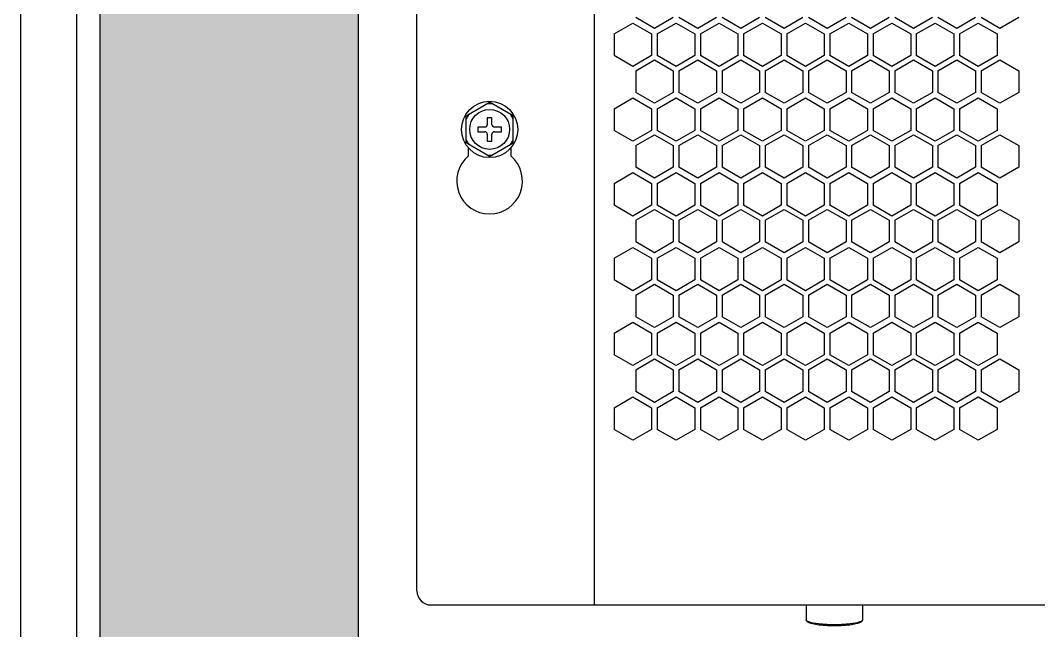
# Model space of a CAD drawing. Header units: millimetres. Extents: x 55614 to 110757, y -66981 to -47484.
# Drawn here: x 63923.1 to 64140.1, y -50636.6 to -50506.6 of the extents above; entities that cross this region are included whole.
import ezdxf

# ---------------------------------------------------------------- set-up
doc = ezdxf.new("R2010")
doc.units = ezdxf.units.MM
doc.layers.get('0').update_dxf_attribs({"lineweight": 15})
for name, color, linetype in [('2401-00336-S-M6-12HWM_0', 7, 'Continuous'), ('4212-68099_1_0', 7, 'Continuous'), ('4212-73754_1_0', 7, 'Continuous'), ('4215-0412-2_0', 7, 'Continuous'), ('layer 3', 7, 'Continuous'), ('SONGBUTUO-M4-8_0', 7, 'Continuous')]:
    doc.layers.add(name, color=color, linetype=linetype)
doc.layers.add('THICK', color=7, linetype='Continuous', lineweight=0)

# ---------------------------------------------------------------- blocks, each defined once
blk = doc.blocks.new('erwqre')
h = blk.add_hatch(color=1)
edge = h.paths.add_edge_path()
edge.add_spline(control_points=[(14369.21, -13680.9), (14382.96, -13662.24), (14396.71, -13643.57), (14396.71, -13643.57), (14396.71, -13643.57), (14396.71, -13643.57), (14396.71, -13503.04), (14396.71, -13362.5)], knot_values=[0.375, 0.375, 0.375, 0.375, 0.5, 0.5, 0.5, 0.5, 0.625, 0.625, 0.625, 0.625], degree=3, periodic=0)
edge.add_spline(control_points=[(14396.71, -13362.5), (14396.71, -13221.97), (14396.71, -13081.43), (14396.71, -13081.43), (14396.71, -13081.43), (14396.71, -13081.43), (14382.96, -13081.43), (14369.21, -13081.43)], knot_values=[0.625, 0.625, 0.625, 0.625, 0.75, 0.75, 0.75, 0.75, 0.875, 0.875, 0.875, 0.875], degree=3, periodic=0)
edge.add_spline(control_points=[(14369.21, -13081.43), (14355.46, -13081.43), (14341.71, -13081.43), (14341.71, -13081.43), (14341.71, -13081.43), (14341.71, -13240.63), (14341.71, -13399.83)], knot_values=[0.875, 0.875, 0.875, 0.875, 1, 1, 1, 1.125, 1.125, 1.125, 1.125], degree=3, periodic=0)
edge.add_spline(control_points=[(14341.71, -13399.83), (14341.71, -13559.03), (14341.71, -13718.23), (14341.71, -13718.23), (14341.71, -13718.23), (14341.71, -13718.23), (14355.46, -13699.57), (14369.21, -13680.9)], knot_values=[0.125, 0.125, 0.125, 0.125, 0.25, 0.25, 0.25, 0.25, 0.375, 0.375, 0.375, 0.375], degree=3, periodic=0)
edge = h.paths.add_edge_path()
edge.add_spline(control_points=[(14396.71, -13673.58), (14396.71, -13668.58), (14396.71, -13663.58), (14396.71, -13663.58), (14396.71, -13663.58), (14396.71, -13663.58), (14382.96, -13682.24), (14369.21, -13700.91)], knot_values=[0.625, 0.625, 0.625, 0.625, 0.75, 0.75, 0.75, 0.75, 0.875, 0.875, 0.875, 0.875], degree=3, periodic=0)
edge.add_spline(control_points=[(14369.21, -13700.91), (14355.46, -13719.57), (14341.71, -13738.24), (14341.71, -13738.24), (14341.71, -13738.24), (14341.71, -13743.24), (14341.71, -13748.24)], knot_values=[0.875, 0.875, 0.875, 0.875, 1, 1, 1, 1.125, 1.125, 1.125, 1.125], degree=3, periodic=0)
edge.add_spline(control_points=[(14341.71, -13748.24), (14341.71, -13753.24), (14341.71, -13758.24), (14341.71, -13758.24), (14341.71, -13758.24), (14341.71, -13758.24), (14355.46, -13739.58), (14369.21, -13720.91)], knot_values=[0.125, 0.125, 0.125, 0.125, 0.25, 0.25, 0.25, 0.25, 0.375, 0.375, 0.375, 0.375], degree=3, periodic=0)
edge.add_spline(control_points=[(14369.21, -13720.91), (14382.96, -13702.25), (14396.71, -13683.58), (14396.71, -13683.58), (14396.71, -13683.58), (14396.71, -13683.58), (14396.71, -13678.58), (14396.71, -13673.58)], knot_values=[0.375, 0.375, 0.375, 0.375, 0.5, 0.5, 0.5, 0.5, 0.625, 0.625, 0.625, 0.625], degree=3, periodic=0)
edge = h.paths.add_edge_path()
edge.add_spline(control_points=[(14369.21, -13760.92), (14382.96, -13742.25), (14396.71, -13723.59), (14396.71, -13723.59), (14396.71, -13723.59), (14396.71, -13723.59), (14396.71, -13718.59), (14396.71, -13713.59)], knot_values=[0.375, 0.375, 0.375, 0.375, 0.5, 0.5, 0.5, 0.5, 0.625, 0.625, 0.625, 0.625], degree=3, periodic=0)
edge.add_spline(control_points=[(14396.71, -13713.59), (14396.71, -13708.59), (14396.71, -13703.58), (14396.71, -13703.58), (14396.71, -13703.58), (14396.71, -13703.58), (14382.96, -13722.25), (14369.21, -13740.91)], knot_values=[0.625, 0.625, 0.625, 0.625, 0.75, 0.75, 0.75, 0.75, 0.875, 0.875, 0.875, 0.875], degree=3, periodic=0)
edge.add_spline(control_points=[(14369.21, -13740.91), (14355.46, -13759.58), (14341.71, -13778.24), (14341.71, -13778.24), (14341.71, -13778.24), (14341.71, -13783.25), (14341.71, -13788.25)], knot_values=[0.875, 0.875, 0.875, 0.875, 1, 1, 1, 1.125, 1.125, 1.125, 1.125], degree=3, periodic=0)
edge.add_spline(control_points=[(14341.71, -13788.25), (14341.71, -13793.25), (14341.71, -13798.25), (14341.71, -13798.25), (14341.71, -13798.25), (14341.71, -13798.25), (14355.46, -13779.58), (14369.21, -13760.92)], knot_values=[0.125, 0.125, 0.125, 0.125, 0.25, 0.25, 0.25, 0.25, 0.375, 0.375, 0.375, 0.375], degree=3, periodic=0)
edge = h.paths.add_edge_path()
edge.add_spline(control_points=[(14369.21, -13800.93), (14382.96, -13782.26), (14396.71, -13763.6), (14396.71, -13763.6), (14396.71, -13763.6), (14396.71, -13763.6), (14396.71, -13758.59), (14396.71, -13753.59)], knot_values=[0.375, 0.375, 0.375, 0.375, 0.5, 0.5, 0.5, 0.5, 0.625, 0.625, 0.625, 0.625], degree=3, periodic=0)
edge.add_spline(control_points=[(14396.71, -13753.59), (14396.71, -13748.59), (14396.71, -13743.59), (14396.71, -13743.59), (14396.71, -13743.59), (14396.71, -13743.59), (14382.96, -13762.26), (14369.21, -13780.92)], knot_values=[0.625, 0.625, 0.625, 0.625, 0.75, 0.75, 0.75, 0.75, 0.875, 0.875, 0.875, 0.875], degree=3, periodic=0)
edge.add_spline(control_points=[(14369.21, -13780.92), (14355.46, -13799.59), (14341.71, -13818.25), (14341.71, -13818.25), (14341.71, -13818.25), (14341.71, -13823.25), (14341.71, -13828.25)], knot_values=[0.875, 0.875, 0.875, 0.875, 1, 1, 1, 1.125, 1.125, 1.125, 1.125], degree=3, periodic=0)
edge.add_spline(control_points=[(14341.71, -13828.25), (14341.71, -13833.25), (14341.71, -13838.26), (14341.71, -13838.26), (14341.71, -13838.26), (14341.71, -13838.26), (14355.46, -13819.59), (14369.21, -13800.93)], knot_values=[0.125, 0.125, 0.125, 0.125, 0.25, 0.25, 0.25, 0.25, 0.375, 0.375, 0.375, 0.375], degree=3, periodic=0)
at = {"layer": 'layer 3', "color": 22}
blk.add_open_spline([(14341.71, -13081.43), (14341.71, -13081.43), (14341.71, -13718.23), (14341.71, -13718.23), (14341.71, -13718.23), (14341.71, -13718.23), (14396.71, -13643.57), (14396.71, -13643.57), (14396.71, -13643.57), (14396.71, -13643.57), (14396.71, -13081.43), (14396.71, -13081.43), (14396.71, -13081.43), (14396.71, -13081.43), (14341.71, -13081.43), (14341.71, -13081.43)], degree=3, knots=[0, 0, 0, 0, 0.25, 0.25, 0.25, 0.25, 0.5, 0.5, 0.5, 0.5, 0.75, 0.75, 0.75, 0.75, 1, 1, 1, 1], dxfattribs=at)
blk = doc.blocks.new('2-1725')
at = {"layer": '2401-00336-S-M6-12HWM_0', "color": 7, "linetype": 'Continuous'}
for p, q in [((-17068.63, -71953.06), (-17063.63, -71950.17)), ((-17058.63, -71953.06), (-17063.63, -71950.17)), ((-17068.63, -71958.83), (-17068.63, -71953.06)), ((-17064.13, -71953.45), (-17064.13, -71954.95)), ((-17063.13, -71953.45), (-17064.13, -71953.45)), ((-17063.13, -71954.95), (-17063.13, -71953.45)), ((-17058.63, -71958.83), (-17058.63, -71953.06)), ((-17066.13, -71955.45), (-17066.13, -71956.45)), ((-17064.63, -71955.45), (-17066.13, -71955.45)), ((-17066.13, -71956.45), (-17064.63, -71956.45)), ((-17061.13, -71955.45), (-17062.63, -71955.45)), ((-17062.63, -71956.45), (-17061.13, -71956.45)), ((-17061.13, -71956.45), (-17061.13, -71955.45)), ((-17063.63, -71961.72), (-17068.63, -71958.83)), ((-17064.13, -71956.95), (-17064.13, -71958.45)), ((-17064.13, -71958.45), (-17063.13, -71958.45)), ((-17063.63, -71961.72), (-17058.63, -71958.83)), ((-17063.13, -71958.45), (-17063.13, -71956.95))]:
    blk.add_line(p, q, dxfattribs=at)
for radius in [6, 4.25]:
    blk.add_circle((-17063.63, -71955.95), radius, dxfattribs=at)
for centre, radius, start, end in [((-17063.63, -71955.95), 5.47, 84.0076, 95.9924), ((-17063.63, -71955.95), 5.47, 144.0076, 155.9924), ((-17063.63, -71955.95), 5.47, 24.0076, 35.9924), ((-17064.63, -71954.95), 0.5, 270, 0), ((-17064.63, -71956.95), 0.5, 0, 90), ((-17062.63, -71954.95), 0.5, 180, 270), ((-17062.63, -71956.95), 0.5, 90, 180), ((-17063.63, -71955.95), 5.47, 204.0076, 215.9924), ((-17063.63, -71955.95), 5.47, 324.0076, 335.9924), ((-17063.63, -71955.95), 5.47, 264.0076, 275.9924)]:
    blk.add_arc(centre, radius, start, end, dxfattribs=at)
at = {"layer": '4212-68099_1_0', "color": 7, "linetype": 'Continuous'}
blk.add_line((-17151.63, -73625.95), (-17151.63, -71550.95), dxfattribs=at)
at = {"layer": '4212-73754_1_0', "color": 7, "linetype": 'Continuous'}
blk.add_line((-17163.63, -71552.65), (-17163.63, -72573.45), dxfattribs=at)
at = {"layer": '4215-0412-2_0', "color": 7, "linetype": 'Continuous'}
for p, q in [((-17041.32, -72057.27), (-17041.32, -71628.67)), ((-17079.12, -72054.27), (-17079.12, -71631.67)), ((-17028.49, -71934.45), (-17032.49, -71932.14)), ((-17024.49, -71932.14), (-17028.49, -71934.45)), ((-17019.29, -71934.45), (-17023.29, -71932.14)), ((-17015.29, -71932.14), (-17019.29, -71934.45)), ((-17010.09, -71934.45), (-17014.09, -71932.14)), ((-17006.09, -71932.14), (-17010.09, -71934.45)), ((-17000.89, -71934.45), (-17004.89, -71932.14)), ((-16996.89, -71932.14), (-17000.89, -71934.45)), ((-16991.69, -71934.45), (-16995.69, -71932.14)), ((-16987.69, -71932.14), (-16991.69, -71934.45)), ((-16982.49, -71934.45), (-16986.49, -71932.14)), ((-16978.49, -71932.14), (-16982.49, -71934.45)), ((-16973.29, -71934.45), (-16977.29, -71932.14)), ((-16969.29, -71932.14), (-16973.29, -71934.45)), ((-16964.09, -71934.45), (-16968.09, -71932.14)), ((-16960.09, -71932.14), (-16964.09, -71934.45)), ((-16954.89, -71934.45), (-16958.89, -71932.14)), ((-16950.89, -71932.14), (-16954.89, -71934.45)), ((-17037.11, -71935.61), (-17033.11, -71933.3)), ((-17033.11, -71933.3), (-17029.11, -71935.61)), ((-17027.91, -71935.61), (-17023.91, -71933.3)), ((-17023.91, -71933.3), (-17019.91, -71935.61)), ((-17018.71, -71935.61), (-17014.71, -71933.3)), ((-17014.71, -71933.3), (-17010.71, -71935.61)), ((-17009.51, -71935.61), (-17005.51, -71933.3)), ((-17005.51, -71933.3), (-17001.51, -71935.61)), ((-17000.31, -71935.61), (-16996.31, -71933.3)), ((-16996.31, -71933.3), (-16992.31, -71935.61)), ((-16991.11, -71935.61), (-16987.11, -71933.3)), ((-16987.11, -71933.3), (-16983.11, -71935.61)), ((-16981.91, -71935.61), (-16977.91, -71933.3)), ((-16977.91, -71933.3), (-16973.91, -71935.61)), ((-16972.71, -71935.61), (-16968.71, -71933.3)), ((-16968.71, -71933.3), (-16964.71, -71935.61)), ((-16963.51, -71935.61), (-16959.51, -71933.3)), ((-16959.51, -71933.3), (-16955.51, -71935.61)), ((-17037.11, -71935.61), (-17037.11, -71940.23)), ((-17029.11, -71935.61), (-17029.11, -71940.23)), ((-17027.91, -71935.61), (-17027.91, -71940.23)), ((-17019.91, -71935.61), (-17019.91, -71940.23)), ((-17018.71, -71935.61), (-17018.71, -71940.23)), ((-17010.71, -71935.61), (-17010.71, -71940.23)), ((-17009.51, -71935.61), (-17009.51, -71940.23)), ((-17001.51, -71935.61), (-17001.51, -71940.23)), ((-17000.31, -71935.61), (-17000.31, -71940.23)), ((-16992.31, -71935.61), (-16992.31, -71940.23)), ((-16991.11, -71935.61), (-16991.11, -71940.23)), ((-16983.11, -71935.61), (-16983.11, -71940.23)), ((-16981.91, -71935.61), (-16981.91, -71940.23)), ((-16973.91, -71935.61), (-16973.91, -71940.23)), ((-16972.71, -71935.61), (-16972.71, -71940.23)), ((-16964.71, -71935.61), (-16964.71, -71940.23)), ((-16963.51, -71935.61), (-16963.51, -71940.23)), ((-16955.51, -71935.61), (-16955.51, -71940.23)), ((-17033.11, -71942.54), (-17037.11, -71940.23)), ((-17029.11, -71940.23), (-17033.11, -71942.54)), ((-17032.49, -71943.45), (-17028.49, -71941.14)), ((-17028.49, -71941.14), (-17024.49, -71943.45)), ((-17023.91, -71942.54), (-17027.91, -71940.23)), ((-17019.91, -71940.23), (-17023.91, -71942.54)), ((-17023.29, -71943.45), (-17019.29, -71941.14)), ((-17019.29, -71941.14), (-17015.29, -71943.45)), ((-17014.71, -71942.54), (-17018.71, -71940.23)), ((-17010.71, -71940.23), (-17014.71, -71942.54)), ((-17014.09, -71943.45), (-17010.09, -71941.14)), ((-17010.09, -71941.14), (-17006.09, -71943.45)), ((-17005.51, -71942.54), (-17009.51, -71940.23)), ((-17001.51, -71940.23), (-17005.51, -71942.54)), ((-17004.89, -71943.45), (-17000.89, -71941.14)), ((-17000.89, -71941.14), (-16996.89, -71943.45)), ((-16996.31, -71942.54), (-17000.31, -71940.23)), ((-16992.31, -71940.23), (-16996.31, -71942.54)), ((-16995.69, -71943.45), (-16991.69, -71941.14)), ((-16991.69, -71941.14), (-16987.69, -71943.45)), ((-16987.11, -71942.54), (-16991.11, -71940.23)), ((-16983.11, -71940.23), (-16987.11, -71942.54)), ((-16986.49, -71943.45), (-16982.49, -71941.14)), ((-16982.49, -71941.14), (-16978.49, -71943.45)), ((-16977.91, -71942.54), (-16981.91, -71940.23)), ((-16973.91, -71940.23), (-16977.91, -71942.54)), ((-16977.29, -71943.45), (-16973.29, -71941.14)), ((-16973.29, -71941.14), (-16969.29, -71943.45)), ((-16968.71, -71942.54), (-16972.71, -71940.23)), ((-16964.71, -71940.23), (-16968.71, -71942.54)), ((-16968.09, -71943.45), (-16964.09, -71941.14)), ((-16964.09, -71941.14), (-16960.09, -71943.45)), ((-16959.51, -71942.54), (-16963.51, -71940.23)), ((-16955.51, -71940.23), (-16959.51, -71942.54)), ((-16958.89, -71943.45), (-16954.89, -71941.14)), ((-16954.89, -71941.14), (-16950.89, -71943.45)), ((-17032.49, -71943.45), (-17032.49, -71948.07)), ((-17024.49, -71943.45), (-17024.49, -71948.07)), ((-17023.29, -71943.45), (-17023.29, -71948.07)), ((-17015.29, -71943.45), (-17015.29, -71948.07)), ((-17014.09, -71943.45), (-17014.09, -71948.07)), ((-17006.09, -71943.45), (-17006.09, -71948.07)), ((-17004.89, -71943.45), (-17004.89, -71948.07)), ((-16996.89, -71943.45), (-16996.89, -71948.07)), ((-16995.69, -71943.45), (-16995.69, -71948.07)), ((-16987.69, -71943.45), (-16987.69, -71948.07)), ((-16986.49, -71943.45), (-16986.49, -71948.07)), ((-16978.49, -71943.45), (-16978.49, -71948.07)), ((-16977.29, -71943.45), (-16977.29, -71948.07)), ((-16969.29, -71943.45), (-16969.29, -71948.07)), ((-16968.09, -71943.45), (-16968.09, -71948.07)), ((-16960.09, -71943.45), (-16960.09, -71948.07)), ((-16958.89, -71943.45), (-16958.89, -71948.07)), ((-16950.89, -71943.45), (-16950.89, -71948.07)), ((-17037.11, -71951.54), (-17033.11, -71949.23)), ((-17033.11, -71949.23), (-17029.11, -71951.54)), ((-17028.49, -71950.38), (-17032.49, -71948.07)), ((-17024.49, -71948.07), (-17028.49, -71950.38)), ((-17027.91, -71951.54), (-17023.91, -71949.23)), ((-17023.91, -71949.23), (-17019.91, -71951.54)), ((-17019.29, -71950.38), (-17023.29, -71948.07)), ((-17015.29, -71948.07), (-17019.29, -71950.38)), ((-17018.71, -71951.54), (-17014.71, -71949.23)), ((-17014.71, -71949.23), (-17010.71, -71951.54)), ((-17010.09, -71950.38), (-17014.09, -71948.07)), ((-17006.09, -71948.07), (-17010.09, -71950.38)), ((-17009.51, -71951.54), (-17005.51, -71949.23)), ((-17005.51, -71949.23), (-17001.51, -71951.54)), ((-17000.89, -71950.38), (-17004.89, -71948.07)), ((-16996.89, -71948.07), (-17000.89, -71950.38)), ((-17000.31, -71951.54), (-16996.31, -71949.23)), ((-16996.31, -71949.23), (-16992.31, -71951.54)), ((-16991.69, -71950.38), (-16995.69, -71948.07)), ((-16987.69, -71948.07), (-16991.69, -71950.38)), ((-16991.11, -71951.54), (-16987.11, -71949.23)), ((-16987.11, -71949.23), (-16983.11, -71951.54)), ((-16982.49, -71950.38), (-16986.49, -71948.07)), ((-16978.49, -71948.07), (-16982.49, -71950.38)), ((-16981.91, -71951.54), (-16977.91, -71949.23)), ((-16977.91, -71949.23), (-16973.91, -71951.54)), ((-16973.29, -71950.38), (-16977.29, -71948.07)), ((-16969.29, -71948.07), (-16973.29, -71950.38)), ((-16972.71, -71951.54), (-16968.71, -71949.23)), ((-16968.71, -71949.23), (-16964.71, -71951.54)), ((-16964.09, -71950.38), (-16968.09, -71948.07)), ((-16960.09, -71948.07), (-16964.09, -71950.38)), ((-16963.51, -71951.54), (-16959.51, -71949.23)), ((-16959.51, -71949.23), (-16955.51, -71951.54)), ((-16954.89, -71950.38), (-16958.89, -71948.07)), ((-16950.89, -71948.07), (-16954.89, -71950.38)), ((-17037.11, -71951.54), (-17037.11, -71956.16)), ((-17029.11, -71951.54), (-17029.11, -71956.16)), ((-17027.91, -71951.54), (-17027.91, -71956.16)), ((-17019.91, -71951.54), (-17019.91, -71956.16)), ((-17018.71, -71951.54), (-17018.71, -71956.16)), ((-17010.71, -71951.54), (-17010.71, -71956.16)), ((-17009.51, -71951.54), (-17009.51, -71956.16)), ((-17001.51, -71951.54), (-17001.51, -71956.16)), ((-17000.31, -71951.54), (-17000.31, -71956.16)), ((-16992.31, -71951.54), (-16992.31, -71956.16)), ((-16991.11, -71951.54), (-16991.11, -71956.16)), ((-16983.11, -71951.54), (-16983.11, -71956.16)), ((-16981.91, -71951.54), (-16981.91, -71956.16)), ((-16973.91, -71951.54), (-16973.91, -71956.16)), ((-16972.71, -71951.54), (-16972.71, -71956.16)), ((-16964.71, -71951.54), (-16964.71, -71956.16)), ((-16963.51, -71951.54), (-16963.51, -71956.16)), ((-16955.51, -71951.54), (-16955.51, -71956.16)), ((-17033.11, -71958.47), (-17037.11, -71956.16)), ((-17029.11, -71956.16), (-17033.11, -71958.47)), ((-17023.91, -71958.47), (-17027.91, -71956.16)), ((-17019.91, -71956.16), (-17023.91, -71958.47)), ((-17014.71, -71958.47), (-17018.71, -71956.16)), ((-17010.71, -71956.16), (-17014.71, -71958.47)), ((-17005.51, -71958.47), (-17009.51, -71956.16)), ((-17001.51, -71956.16), (-17005.51, -71958.47)), ((-16996.31, -71958.47), (-17000.31, -71956.16)), ((-16992.31, -71956.16), (-16996.31, -71958.47)), ((-16987.11, -71958.47), (-16991.11, -71956.16)), ((-16983.11, -71956.16), (-16987.11, -71958.47)), ((-16977.91, -71958.47), (-16981.91, -71956.16)), ((-16973.91, -71956.16), (-16977.91, -71958.47)), ((-16968.71, -71958.47), (-16972.71, -71956.16)), ((-16964.71, -71956.16), (-16968.71, -71958.47)), ((-16959.51, -71958.47), (-16963.51, -71956.16)), ((-16955.51, -71956.16), (-16959.51, -71958.47)), ((-17032.49, -71959.38), (-17028.49, -71957.07)), ((-17028.49, -71957.07), (-17024.49, -71959.38)), ((-17023.29, -71959.38), (-17019.29, -71957.07)), ((-17019.29, -71957.07), (-17015.29, -71959.38)), ((-17014.09, -71959.38), (-17010.09, -71957.07)), ((-17010.09, -71957.07), (-17006.09, -71959.38)), ((-17004.89, -71959.38), (-17000.89, -71957.07)), ((-17000.89, -71957.07), (-16996.89, -71959.38)), ((-16995.69, -71959.38), (-16991.69, -71957.07)), ((-16991.69, -71957.07), (-16987.69, -71959.38)), ((-16986.49, -71959.38), (-16982.49, -71957.07)), ((-16982.49, -71957.07), (-16978.49, -71959.38)), ((-16977.29, -71959.38), (-16973.29, -71957.07)), ((-16973.29, -71957.07), (-16969.29, -71959.38)), ((-16968.09, -71959.38), (-16964.09, -71957.07)), ((-16964.09, -71957.07), (-16960.09, -71959.38)), ((-16958.89, -71959.38), (-16954.89, -71957.07)), ((-16954.89, -71957.07), (-16950.89, -71959.38)), ((-17068.14, -71961.6), (-17068.14, -71959.91)), ((-17059.14, -71959.91), (-17059.14, -71961.6)), ((-17032.49, -71959.38), (-17032.49, -71964)), ((-17024.49, -71959.38), (-17024.49, -71964)), ((-17023.29, -71959.38), (-17023.29, -71964)), ((-17015.29, -71959.38), (-17015.29, -71964)), ((-17014.09, -71959.38), (-17014.09, -71964)), ((-17006.09, -71959.38), (-17006.09, -71964)), ((-17004.89, -71959.38), (-17004.89, -71964)), ((-16996.89, -71959.38), (-16996.89, -71964)), ((-16995.69, -71959.38), (-16995.69, -71964)), ((-16987.69, -71959.38), (-16987.69, -71964)), ((-16986.49, -71959.38), (-16986.49, -71964)), ((-16978.49, -71959.38), (-16978.49, -71964)), ((-16977.29, -71959.38), (-16977.29, -71964)), ((-16969.29, -71959.38), (-16969.29, -71964)), ((-16968.09, -71959.38), (-16968.09, -71964)), ((-16960.09, -71959.38), (-16960.09, -71964)), ((-16958.89, -71959.38), (-16958.89, -71964)), ((-16950.89, -71959.38), (-16950.89, -71964)), ((-17037.11, -71967.47), (-17033.11, -71965.16)), ((-17033.11, -71965.16), (-17029.11, -71967.47)), ((-17028.49, -71966.31), (-17032.49, -71964)), ((-17024.49, -71964), (-17028.49, -71966.31)), ((-17027.91, -71967.47), (-17023.91, -71965.16)), ((-17023.91, -71965.16), (-17019.91, -71967.47)), ((-17019.29, -71966.31), (-17023.29, -71964)), ((-17015.29, -71964), (-17019.29, -71966.31)), ((-17018.71, -71967.47), (-17014.71, -71965.16)), ((-17014.71, -71965.16), (-17010.71, -71967.47)), ((-17010.09, -71966.31), (-17014.09, -71964)), ((-17006.09, -71964), (-17010.09, -71966.31)), ((-17009.51, -71967.47), (-17005.51, -71965.16)), ((-17005.51, -71965.16), (-17001.51, -71967.47)), ((-17000.89, -71966.31), (-17004.89, -71964)), ((-16996.89, -71964), (-17000.89, -71966.31)), ((-17000.31, -71967.47), (-16996.31, -71965.16)), ((-16996.31, -71965.16), (-16992.31, -71967.47)), ((-16991.69, -71966.31), (-16995.69, -71964)), ((-16987.69, -71964), (-16991.69, -71966.31)), ((-16991.11, -71967.47), (-16987.11, -71965.16)), ((-16987.11, -71965.16), (-16983.11, -71967.47)), ((-16982.49, -71966.31), (-16986.49, -71964)), ((-16978.49, -71964), (-16982.49, -71966.31)), ((-16981.91, -71967.47), (-16977.91, -71965.16)), ((-16977.91, -71965.16), (-16973.91, -71967.47)), ((-16973.29, -71966.31), (-16977.29, -71964)), ((-16969.29, -71964), (-16973.29, -71966.31)), ((-16972.71, -71967.47), (-16968.71, -71965.16)), ((-16968.71, -71965.16), (-16964.71, -71967.47)), ((-16964.09, -71966.31), (-16968.09, -71964)), ((-16960.09, -71964), (-16964.09, -71966.31)), ((-16963.51, -71967.47), (-16959.51, -71965.16)), ((-16959.51, -71965.16), (-16955.51, -71967.47)), ((-16954.89, -71966.31), (-16958.89, -71964)), ((-16950.89, -71964), (-16954.89, -71966.31)), ((-17037.11, -71967.47), (-17037.11, -71972.09)), ((-17029.11, -71967.47), (-17029.11, -71972.09)), ((-17027.91, -71967.47), (-17027.91, -71972.09)), ((-17019.91, -71967.47), (-17019.91, -71972.09)), ((-17018.71, -71967.47), (-17018.71, -71972.09)), ((-17010.71, -71967.47), (-17010.71, -71972.09)), ((-17009.51, -71967.47), (-17009.51, -71972.09)), ((-17001.51, -71967.47), (-17001.51, -71972.09)), ((-17000.31, -71967.47), (-17000.31, -71972.09)), ((-16992.31, -71967.47), (-16992.31, -71972.09)), ((-16991.11, -71967.47), (-16991.11, -71972.09)), ((-16983.11, -71967.47), (-16983.11, -71972.09)), ((-16981.91, -71967.47), (-16981.91, -71972.09)), ((-16973.91, -71967.47), (-16973.91, -71972.09)), ((-16972.71, -71967.47), (-16972.71, -71972.09)), ((-16964.71, -71967.47), (-16964.71, -71972.09)), ((-16963.51, -71967.47), (-16963.51, -71972.09)), ((-16955.51, -71967.47), (-16955.51, -71972.09)), ((-17033.11, -71974.4), (-17037.11, -71972.09)), ((-17029.11, -71972.09), (-17033.11, -71974.4)), ((-17032.49, -71975.31), (-17028.49, -71973)), ((-17028.49, -71973), (-17024.49, -71975.31)), ((-17023.91, -71974.4), (-17027.91, -71972.09)), ((-17019.91, -71972.09), (-17023.91, -71974.4)), ((-17023.29, -71975.31), (-17019.29, -71973)), ((-17019.29, -71973), (-17015.29, -71975.31)), ((-17014.71, -71974.4), (-17018.71, -71972.09)), ((-17010.71, -71972.09), (-17014.71, -71974.4)), ((-17014.09, -71975.31), (-17010.09, -71973)), ((-17010.09, -71973), (-17006.09, -71975.31)), ((-17005.51, -71974.4), (-17009.51, -71972.09)), ((-17001.51, -71972.09), (-17005.51, -71974.4)), ((-17004.89, -71975.31), (-17000.89, -71973)), ((-17000.89, -71973), (-16996.89, -71975.31)), ((-16996.31, -71974.4), (-17000.31, -71972.09)), ((-16992.31, -71972.09), (-16996.31, -71974.4)), ((-16995.69, -71975.31), (-16991.69, -71973)), ((-16991.69, -71973), (-16987.69, -71975.31)), ((-16987.11, -71974.4), (-16991.11, -71972.09)), ((-16983.11, -71972.09), (-16987.11, -71974.4)), ((-16986.49, -71975.31), (-16982.49, -71973)), ((-16982.49, -71973), (-16978.49, -71975.31)), ((-16977.91, -71974.4), (-16981.91, -71972.09)), ((-16973.91, -71972.09), (-16977.91, -71974.4)), ((-16977.29, -71975.31), (-16973.29, -71973)), ((-16973.29, -71973), (-16969.29, -71975.31)), ((-16968.71, -71974.4), (-16972.71, -71972.09)), ((-16964.71, -71972.09), (-16968.71, -71974.4)), ((-16968.09, -71975.31), (-16964.09, -71973)), ((-16964.09, -71973), (-16960.09, -71975.31)), ((-16959.51, -71974.4), (-16963.51, -71972.09)), ((-16955.51, -71972.09), (-16959.51, -71974.4)), ((-16958.89, -71975.31), (-16954.89, -71973)), ((-16954.89, -71973), (-16950.89, -71975.31)), ((-17032.49, -71975.31), (-17032.49, -71979.93)), ((-17024.49, -71975.31), (-17024.49, -71979.93)), ((-17023.29, -71975.31), (-17023.29, -71979.93)), ((-17015.29, -71975.31), (-17015.29, -71979.93)), ((-17014.09, -71975.31), (-17014.09, -71979.93)), ((-17006.09, -71975.31), (-17006.09, -71979.93)), ((-17004.89, -71975.31), (-17004.89, -71979.93)), ((-16996.89, -71975.31), (-16996.89, -71979.93)), ((-16995.69, -71975.31), (-16995.69, -71979.93)), ((-16987.69, -71975.31), (-16987.69, -71979.93)), ((-16986.49, -71975.31), (-16986.49, -71979.93)), ((-16978.49, -71975.31), (-16978.49, -71979.93)), ((-16977.29, -71975.31), (-16977.29, -71979.93)), ((-16969.29, -71975.31), (-16969.29, -71979.93)), ((-16968.09, -71975.31), (-16968.09, -71979.93)), ((-16960.09, -71975.31), (-16960.09, -71979.93)), ((-16958.89, -71975.31), (-16958.89, -71979.93)), ((-16950.89, -71975.31), (-16950.89, -71979.93)), ((-17028.49, -71982.24), (-17032.49, -71979.93)), ((-17024.49, -71979.93), (-17028.49, -71982.24)), ((-17019.29, -71982.24), (-17023.29, -71979.93)), ((-17015.29, -71979.93), (-17019.29, -71982.24)), ((-17010.09, -71982.24), (-17014.09, -71979.93)), ((-17006.09, -71979.93), (-17010.09, -71982.24)), ((-17000.89, -71982.24), (-17004.89, -71979.93)), ((-16996.89, -71979.93), (-17000.89, -71982.24)), ((-16991.69, -71982.24), (-16995.69, -71979.93)), ((-16987.69, -71979.93), (-16991.69, -71982.24)), ((-16982.49, -71982.24), (-16986.49, -71979.93)), ((-16978.49, -71979.93), (-16982.49, -71982.24)), ((-16973.29, -71982.24), (-16977.29, -71979.93)), ((-16969.29, -71979.93), (-16973.29, -71982.24)), ((-16964.09, -71982.24), (-16968.09, -71979.93)), ((-16960.09, -71979.93), (-16964.09, -71982.24)), ((-16954.89, -71982.24), (-16958.89, -71979.93)), ((-16950.89, -71979.93), (-16954.89, -71982.24)), ((-17037.11, -71983.4), (-17033.11, -71981.09)), ((-17033.11, -71981.09), (-17029.11, -71983.4)), ((-17027.91, -71983.4), (-17023.91, -71981.09)), ((-17023.91, -71981.09), (-17019.91, -71983.4)), ((-17018.71, -71983.4), (-17014.71, -71981.09)), ((-17014.71, -71981.09), (-17010.71, -71983.4)), ((-17009.51, -71983.4), (-17005.51, -71981.09)), ((-17005.51, -71981.09), (-17001.51, -71983.4)), ((-17000.31, -71983.4), (-16996.31, -71981.09)), ((-16996.31, -71981.09), (-16992.31, -71983.4)), ((-16991.11, -71983.4), (-16987.11, -71981.09)), ((-16987.11, -71981.09), (-16983.11, -71983.4)), ((-16981.91, -71983.4), (-16977.91, -71981.09)), ((-16977.91, -71981.09), (-16973.91, -71983.4)), ((-16972.71, -71983.4), (-16968.71, -71981.09)), ((-16968.71, -71981.09), (-16964.71, -71983.4)), ((-16963.51, -71983.4), (-16959.51, -71981.09)), ((-16959.51, -71981.09), (-16955.51, -71983.4)), ((-17037.11, -71983.4), (-17037.11, -71988.02)), ((-17029.11, -71983.4), (-17029.11, -71988.02)), ((-17027.91, -71983.4), (-17027.91, -71988.02)), ((-17019.91, -71983.4), (-17019.91, -71988.02)), ((-17018.71, -71983.4), (-17018.71, -71988.02)), ((-17010.71, -71983.4), (-17010.71, -71988.02)), ((-17009.51, -71983.4), (-17009.51, -71988.02)), ((-17001.51, -71983.4), (-17001.51, -71988.02)), ((-17000.31, -71983.4), (-17000.31, -71988.02)), ((-16992.31, -71983.4), (-16992.31, -71988.02)), ((-16991.11, -71983.4), (-16991.11, -71988.02)), ((-16983.11, -71983.4), (-16983.11, -71988.02)), ((-16981.91, -71983.4), (-16981.91, -71988.02)), ((-16973.91, -71983.4), (-16973.91, -71988.02)), ((-16972.71, -71983.4), (-16972.71, -71988.02)), ((-16964.71, -71983.4), (-16964.71, -71988.02)), ((-16963.51, -71983.4), (-16963.51, -71988.02)), ((-16955.51, -71983.4), (-16955.51, -71988.02)), ((-17033.11, -71990.33), (-17037.11, -71988.02)), ((-17029.11, -71988.02), (-17033.11, -71990.33)), ((-17032.49, -71991.24), (-17028.49, -71988.93)), ((-17028.49, -71988.93), (-17024.49, -71991.24)), ((-17023.91, -71990.33), (-17027.91, -71988.02)), ((-17019.91, -71988.02), (-17023.91, -71990.33)), ((-17023.29, -71991.24), (-17019.29, -71988.93)), ((-17019.29, -71988.93), (-17015.29, -71991.24)), ((-17014.71, -71990.33), (-17018.71, -71988.02)), ((-17010.71, -71988.02), (-17014.71, -71990.33)), ((-17014.09, -71991.24), (-17010.09, -71988.93)), ((-17010.09, -71988.93), (-17006.09, -71991.24)), ((-17005.51, -71990.33), (-17009.51, -71988.02)), ((-17001.51, -71988.02), (-17005.51, -71990.33)), ((-17004.89, -71991.24), (-17000.89, -71988.93)), ((-17000.89, -71988.93), (-16996.89, -71991.24)), ((-16996.31, -71990.33), (-17000.31, -71988.02)), ((-16992.31, -71988.02), (-16996.31, -71990.33)), ((-16995.69, -71991.24), (-16991.69, -71988.93)), ((-16991.69, -71988.93), (-16987.69, -71991.24)), ((-16987.11, -71990.33), (-16991.11, -71988.02)), ((-16983.11, -71988.02), (-16987.11, -71990.33)), ((-16986.49, -71991.24), (-16982.49, -71988.93)), ((-16982.49, -71988.93), (-16978.49, -71991.24)), ((-16977.91, -71990.33), (-16981.91, -71988.02)), ((-16973.91, -71988.02), (-16977.91, -71990.33)), ((-16977.29, -71991.24), (-16973.29, -71988.93)), ((-16973.29, -71988.93), (-16969.29, -71991.24)), ((-16968.71, -71990.33), (-16972.71, -71988.02)), ((-16964.71, -71988.02), (-16968.71, -71990.33)), ((-16968.09, -71991.24), (-16964.09, -71988.93)), ((-16964.09, -71988.93), (-16960.09, -71991.24)), ((-16959.51, -71990.33), (-16963.51, -71988.02)), ((-16955.51, -71988.02), (-16959.51, -71990.33)), ((-16958.89, -71991.24), (-16954.89, -71988.93)), ((-16954.89, -71988.93), (-16950.89, -71991.24)), ((-17032.49, -71991.24), (-17032.49, -71995.86)), ((-17024.49, -71991.24), (-17024.49, -71995.86)), ((-17023.29, -71991.24), (-17023.29, -71995.86)), ((-17015.29, -71991.24), (-17015.29, -71995.86)), ((-17014.09, -71991.24), (-17014.09, -71995.86)), ((-17006.09, -71991.24), (-17006.09, -71995.86)), ((-17004.89, -71991.24), (-17004.89, -71995.86)), ((-16996.89, -71991.24), (-16996.89, -71995.86)), ((-16995.69, -71991.24), (-16995.69, -71995.86)), ((-16987.69, -71991.24), (-16987.69, -71995.86)), ((-16986.49, -71991.24), (-16986.49, -71995.86)), ((-16978.49, -71991.24), (-16978.49, -71995.86)), ((-16977.29, -71991.24), (-16977.29, -71995.86)), ((-16969.29, -71991.24), (-16969.29, -71995.86)), ((-16968.09, -71991.24), (-16968.09, -71995.86)), ((-16960.09, -71991.24), (-16960.09, -71995.86)), ((-16958.89, -71991.24), (-16958.89, -71995.86)), ((-16950.89, -71991.24), (-16950.89, -71995.86)), ((-17037.11, -71999.33), (-17033.11, -71997.02)), ((-17033.11, -71997.02), (-17029.11, -71999.33)), ((-17028.49, -71998.17), (-17032.49, -71995.86)), ((-17024.49, -71995.86), (-17028.49, -71998.17)), ((-17027.91, -71999.33), (-17023.91, -71997.02)), ((-17023.91, -71997.02), (-17019.91, -71999.33)), ((-17019.29, -71998.17), (-17023.29, -71995.86)), ((-17015.29, -71995.86), (-17019.29, -71998.17)), ((-17018.71, -71999.33), (-17014.71, -71997.02)), ((-17014.71, -71997.02), (-17010.71, -71999.33)), ((-17010.09, -71998.17), (-17014.09, -71995.86)), ((-17006.09, -71995.86), (-17010.09, -71998.17)), ((-17009.51, -71999.33), (-17005.51, -71997.02)), ((-17005.51, -71997.02), (-17001.51, -71999.33)), ((-17000.89, -71998.17), (-17004.89, -71995.86)), ((-16996.89, -71995.86), (-17000.89, -71998.17)), ((-17000.31, -71999.33), (-16996.31, -71997.02)), ((-16996.31, -71997.02), (-16992.31, -71999.33)), ((-16991.69, -71998.17), (-16995.69, -71995.86)), ((-16987.69, -71995.86), (-16991.69, -71998.17)), ((-16991.11, -71999.33), (-16987.11, -71997.02)), ((-16987.11, -71997.02), (-16983.11, -71999.33)), ((-16982.49, -71998.17), (-16986.49, -71995.86)), ((-16978.49, -71995.86), (-16982.49, -71998.17)), ((-16981.91, -71999.33), (-16977.91, -71997.02)), ((-16977.91, -71997.02), (-16973.91, -71999.33)), ((-16973.29, -71998.17), (-16977.29, -71995.86)), ((-16969.29, -71995.86), (-16973.29, -71998.17)), ((-16972.71, -71999.33), (-16968.71, -71997.02)), ((-16968.71, -71997.02), (-16964.71, -71999.33)), ((-16964.09, -71998.17), (-16968.09, -71995.86)), ((-16960.09, -71995.86), (-16964.09, -71998.17)), ((-16963.51, -71999.33), (-16959.51, -71997.02)), ((-16959.51, -71997.02), (-16955.51, -71999.33)), ((-16954.89, -71998.17), (-16958.89, -71995.86)), ((-16950.89, -71995.86), (-16954.89, -71998.17)), ((-17037.11, -71999.33), (-17037.11, -72003.95)), ((-17029.11, -71999.33), (-17029.11, -72003.95)), ((-17027.91, -71999.33), (-17027.91, -72003.95)), ((-17019.91, -71999.33), (-17019.91, -72003.95)), ((-17018.71, -71999.33), (-17018.71, -72003.95)), ((-17010.71, -71999.33), (-17010.71, -72003.95)), ((-17009.51, -71999.33), (-17009.51, -72003.95)), ((-17001.51, -71999.33), (-17001.51, -72003.95)), ((-17000.31, -71999.33), (-17000.31, -72003.95)), ((-16992.31, -71999.33), (-16992.31, -72003.95)), ((-16991.11, -71999.33), (-16991.11, -72003.95)), ((-16983.11, -71999.33), (-16983.11, -72003.95)), ((-16981.91, -71999.33), (-16981.91, -72003.95)), ((-16973.91, -71999.33), (-16973.91, -72003.95)), ((-16972.71, -71999.33), (-16972.71, -72003.95)), ((-16964.71, -71999.33), (-16964.71, -72003.95)), ((-16963.51, -71999.33), (-16963.51, -72003.95)), ((-16955.51, -71999.33), (-16955.51, -72003.95)), ((-17033.11, -72006.26), (-17037.11, -72003.95)), ((-17029.11, -72003.95), (-17033.11, -72006.26)), ((-17023.91, -72006.26), (-17027.91, -72003.95)), ((-17019.91, -72003.95), (-17023.91, -72006.26)), ((-17014.71, -72006.26), (-17018.71, -72003.95)), ((-17010.71, -72003.95), (-17014.71, -72006.26)), ((-17005.51, -72006.26), (-17009.51, -72003.95)), ((-17001.51, -72003.95), (-17005.51, -72006.26)), ((-16996.31, -72006.26), (-17000.31, -72003.95)), ((-16992.31, -72003.95), (-16996.31, -72006.26)), ((-16987.11, -72006.26), (-16991.11, -72003.95)), ((-16983.11, -72003.95), (-16987.11, -72006.26)), ((-16977.91, -72006.26), (-16981.91, -72003.95)), ((-16973.91, -72003.95), (-16977.91, -72006.26)), ((-16968.71, -72006.26), (-16972.71, -72003.95)), ((-16964.71, -72003.95), (-16968.71, -72006.26)), ((-16959.51, -72006.26), (-16963.51, -72003.95)), ((-16955.51, -72003.95), (-16959.51, -72006.26)), ((-17032.49, -72007.17), (-17028.49, -72004.86)), ((-17028.49, -72004.86), (-17024.49, -72007.17)), ((-17023.29, -72007.17), (-17019.29, -72004.86)), ((-17019.29, -72004.86), (-17015.29, -72007.17)), ((-17014.09, -72007.17), (-17010.09, -72004.86)), ((-17010.09, -72004.86), (-17006.09, -72007.17)), ((-17004.89, -72007.17), (-17000.89, -72004.86)), ((-17000.89, -72004.86), (-16996.89, -72007.17)), ((-16995.69, -72007.17), (-16991.69, -72004.86)), ((-16991.69, -72004.86), (-16987.69, -72007.17)), ((-16986.49, -72007.17), (-16982.49, -72004.86)), ((-16982.49, -72004.86), (-16978.49, -72007.17)), ((-16977.29, -72007.17), (-16973.29, -72004.86)), ((-16973.29, -72004.86), (-16969.29, -72007.17)), ((-16968.09, -72007.17), (-16964.09, -72004.86)), ((-16964.09, -72004.86), (-16960.09, -72007.17)), ((-16958.89, -72007.17), (-16954.89, -72004.86)), ((-16954.89, -72004.86), (-16950.89, -72007.17)), ((-17032.49, -72007.17), (-17032.49, -72011.79)), ((-17024.49, -72007.17), (-17024.49, -72011.79)), ((-17023.29, -72007.17), (-17023.29, -72011.79)), ((-17015.29, -72007.17), (-17015.29, -72011.79)), ((-17014.09, -72007.17), (-17014.09, -72011.79)), ((-17006.09, -72007.17), (-17006.09, -72011.79)), ((-17004.89, -72007.17), (-17004.89, -72011.79)), ((-16996.89, -72007.17), (-16996.89, -72011.79)), ((-16995.69, -72007.17), (-16995.69, -72011.79)), ((-16987.69, -72007.17), (-16987.69, -72011.79)), ((-16986.49, -72007.17), (-16986.49, -72011.79)), ((-16978.49, -72007.17), (-16978.49, -72011.79)), ((-16977.29, -72007.17), (-16977.29, -72011.79)), ((-16969.29, -72007.17), (-16969.29, -72011.79)), ((-16968.09, -72007.17), (-16968.09, -72011.79)), ((-16960.09, -72007.17), (-16960.09, -72011.79)), ((-16958.89, -72007.17), (-16958.89, -72011.79)), ((-16950.89, -72007.17), (-16950.89, -72011.79)), ((-17037.11, -72015.26), (-17033.11, -72012.95)), ((-17033.11, -72012.95), (-17029.11, -72015.26)), ((-17028.49, -72014.1), (-17032.49, -72011.79)), ((-17024.49, -72011.79), (-17028.49, -72014.1)), ((-17027.91, -72015.26), (-17023.91, -72012.95)), ((-17023.91, -72012.95), (-17019.91, -72015.26)), ((-17019.29, -72014.1), (-17023.29, -72011.79)), ((-17015.29, -72011.79), (-17019.29, -72014.1)), ((-17018.71, -72015.26), (-17014.71, -72012.95)), ((-17014.71, -72012.95), (-17010.71, -72015.26)), ((-17010.09, -72014.1), (-17014.09, -72011.79)), ((-17006.09, -72011.79), (-17010.09, -72014.1)), ((-17009.51, -72015.26), (-17005.51, -72012.95)), ((-17005.51, -72012.95), (-17001.51, -72015.26)), ((-17000.89, -72014.1), (-17004.89, -72011.79)), ((-16996.89, -72011.79), (-17000.89, -72014.1)), ((-17000.31, -72015.26), (-16996.31, -72012.95)), ((-16996.31, -72012.95), (-16992.31, -72015.26)), ((-16991.69, -72014.1), (-16995.69, -72011.79)), ((-16987.69, -72011.79), (-16991.69, -72014.1)), ((-16991.11, -72015.26), (-16987.11, -72012.95)), ((-16987.11, -72012.95), (-16983.11, -72015.26)), ((-16982.49, -72014.1), (-16986.49, -72011.79)), ((-16978.49, -72011.79), (-16982.49, -72014.1)), ((-16981.91, -72015.26), (-16977.91, -72012.95)), ((-16977.91, -72012.95), (-16973.91, -72015.26)), ((-16973.29, -72014.1), (-16977.29, -72011.79)), ((-16969.29, -72011.79), (-16973.29, -72014.1)), ((-16972.71, -72015.26), (-16968.71, -72012.95)), ((-16968.71, -72012.95), (-16964.71, -72015.26)), ((-16964.09, -72014.1), (-16968.09, -72011.79)), ((-16960.09, -72011.79), (-16964.09, -72014.1)), ((-16963.51, -72015.26), (-16959.51, -72012.95)), ((-16959.51, -72012.95), (-16955.51, -72015.26)), ((-16954.89, -72014.1), (-16958.89, -72011.79)), ((-16950.89, -72011.79), (-16954.89, -72014.1)), ((-17037.11, -72015.26), (-17037.11, -72019.88)), ((-17029.11, -72015.26), (-17029.11, -72019.88)), ((-17027.91, -72015.26), (-17027.91, -72019.88)), ((-17019.91, -72015.26), (-17019.91, -72019.88)), ((-17018.71, -72015.26), (-17018.71, -72019.88)), ((-17010.71, -72015.26), (-17010.71, -72019.88)), ((-17009.51, -72015.26), (-17009.51, -72019.88)), ((-17001.51, -72015.26), (-17001.51, -72019.88)), ((-17000.31, -72015.26), (-17000.31, -72019.88)), ((-16992.31, -72015.26), (-16992.31, -72019.88)), ((-16991.11, -72015.26), (-16991.11, -72019.88)), ((-16983.11, -72015.26), (-16983.11, -72019.88)), ((-16981.91, -72015.26), (-16981.91, -72019.88)), ((-16973.91, -72015.26), (-16973.91, -72019.88)), ((-16972.71, -72015.26), (-16972.71, -72019.88)), ((-16964.71, -72015.26), (-16964.71, -72019.88)), ((-16963.51, -72015.26), (-16963.51, -72019.88)), ((-16955.51, -72015.26), (-16955.51, -72019.88)), ((-17033.11, -72022.19), (-17037.11, -72019.88)), ((-17029.11, -72019.88), (-17033.11, -72022.19)), ((-17023.91, -72022.19), (-17027.91, -72019.88)), ((-17019.91, -72019.88), (-17023.91, -72022.19)), ((-17014.71, -72022.19), (-17018.71, -72019.88)), ((-17010.71, -72019.88), (-17014.71, -72022.19)), ((-17005.51, -72022.19), (-17009.51, -72019.88)), ((-17001.51, -72019.88), (-17005.51, -72022.19)), ((-16996.31, -72022.19), (-17000.31, -72019.88)), ((-16992.31, -72019.88), (-16996.31, -72022.19)), ((-16987.11, -72022.19), (-16991.11, -72019.88)), ((-16983.11, -72019.88), (-16987.11, -72022.19)), ((-16977.91, -72022.19), (-16981.91, -72019.88)), ((-16973.91, -72019.88), (-16977.91, -72022.19)), ((-16968.71, -72022.19), (-16972.71, -72019.88)), ((-16964.71, -72019.88), (-16968.71, -72022.19)), ((-16959.51, -72022.19), (-16963.51, -72019.88)), ((-16955.51, -72019.88), (-16959.51, -72022.19)), ((-17076.12, -72057.27), (-16386.23, -72057.27))]:
    blk.add_line(p, q, dxfattribs=at)
for centre, radius, start, end in [((-17063.64, -71966.97), 7, 130.0052, 49.9948), ((-17076.12, -72054.27), 3, 180, 270)]:
    blk.add_arc(centre, radius, start, end, dxfattribs=at)
at = {"layer": 'SONGBUTUO-M4-8_0', "color": 7, "linetype": 'Continuous'}
for p, q in [((-16996.18, -72057.27), (-16996.18, -72060.44)), ((-16984.18, -72057.27), (-16984.18, -72060.44)), ((-16995.79, -72060.91), (-16996.09, -72060.63)), ((-16984.57, -72060.91), (-16984.28, -72060.63))]:
    blk.add_line(p, q, dxfattribs=at)
for points, knots in [([(-16996.09, -72060.63), (-16996.1, -72060.61), (-16996.15, -72060.56), (-16996.18, -72060.49), (-16996.18, -72060.44)], [0, 0, 0, 0, 0.293305, 1, 1, 1, 1]), ([(-16984.28, -72060.63), (-16984.35, -72060.7), (-16984.59, -72060.83), (-16985.27, -72061.07), (-16986.48, -72061.28), (-16988.21, -72061.45), (-16990.18, -72061.5), (-16992.15, -72061.45), (-16993.89, -72061.28), (-16995.09, -72061.07), (-16995.77, -72060.83), (-16996.01, -72060.7), (-16996.09, -72060.63)], [0, 0, 0, 0, 0.026891, 0.066115, 0.179624, 0.329933, 0.5, 0.670067, 0.820376, 0.933885, 0.973109, 1, 1, 1, 1]), ([(-16984.18, -72060.44), (-16984.18, -72060.49), (-16984.21, -72060.56), (-16984.26, -72060.61), (-16984.28, -72060.63)], [0, 0, 0, 0, 0.706695, 1, 1, 1, 1]), ([(-16984.57, -72060.91), (-16984.65, -72060.98), (-16984.87, -72061.11), (-16985.52, -72061.33), (-16986.66, -72061.54), (-16988.31, -72061.69), (-16990.18, -72061.75), (-16992.05, -72061.69), (-16993.7, -72061.54), (-16994.85, -72061.33), (-16995.49, -72061.11), (-16995.72, -72060.98), (-16995.79, -72060.91)], [0, 0, 0, 0, 0.026894, 0.06612, 0.17963, 0.329937, 0.5, 0.670063, 0.82037, 0.93388, 0.973106, 1, 1, 1, 1])]:
    blk.add_open_spline(points, degree=3, knots=knots, dxfattribs=at)
at = {"color": 2}
blk.add_blockref('erwqre', (-31488.34, -58471.71), dxfattribs=at)

msp = doc.modelspace()

# ---------------------------------------------------------------- block references
at = {"layer": 'THICK', "lineweight": -3}
msp.add_blockref('2-1725', (81086.76, 21426.09), dxfattribs=at)

doc.saveas('drawing.dxf')
